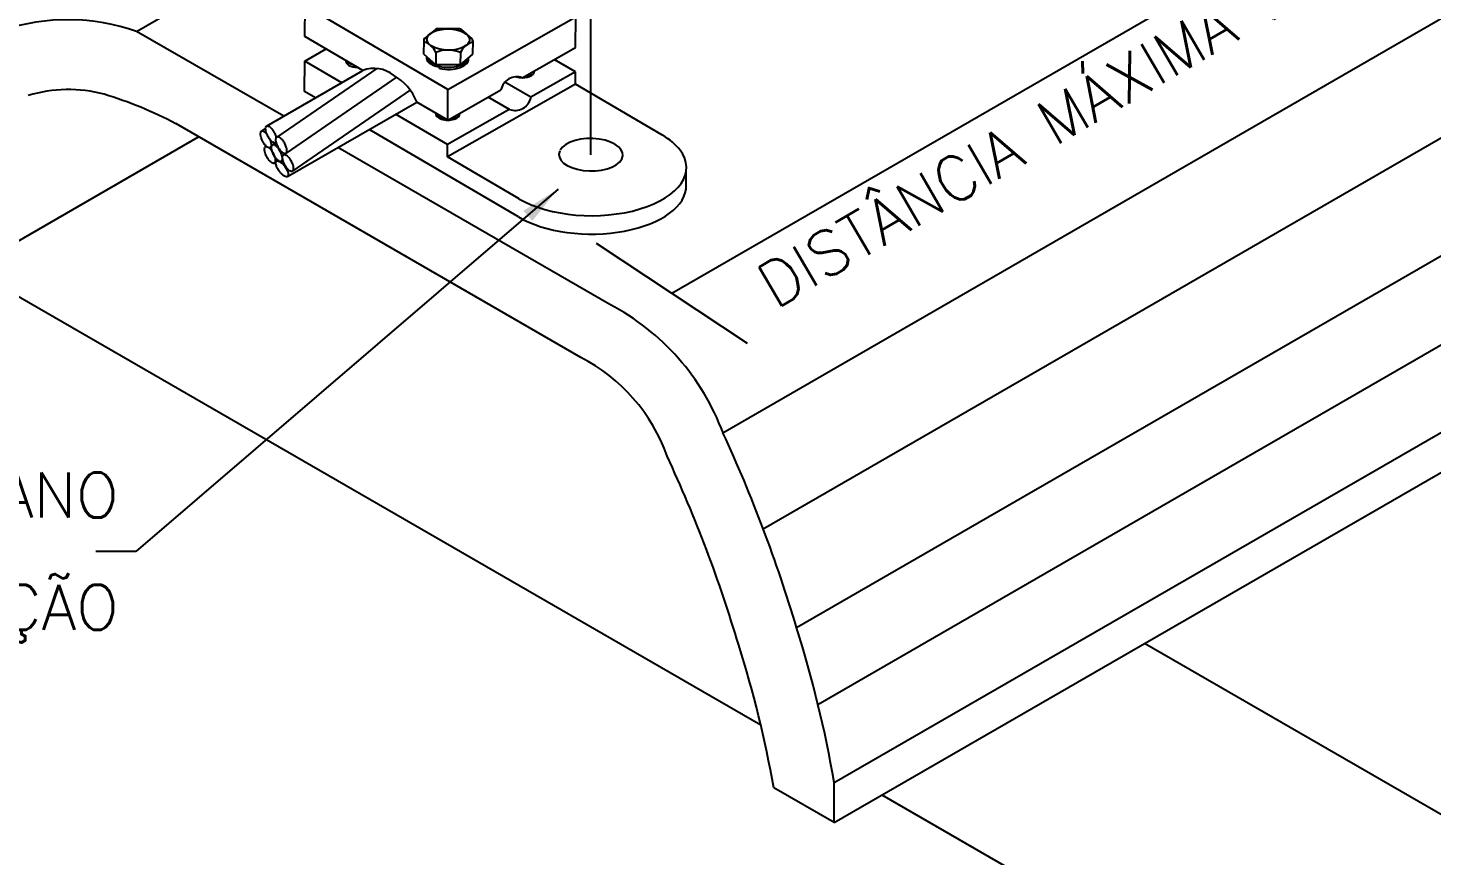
# Model space of a CAD drawing. Header units: millimetres. Extents: x -6398.5 to -6383.7, y -4695 to -4680.2.
# Drawn here: x -6393.34 to -6387.08, y -4688.84 to -4685.15 of the extents above; entities that cross this region are included whole.
import ezdxf
from ezdxf.enums import TextEntityAlignment as Align

# ---------------------------------------------------------------- set-up
doc = ezdxf.new("R2010")
doc.units = ezdxf.units.MM
doc.header["$LTSCALE"] = 10
doc.linetypes.add('DASHDOT', pattern=[1, 0.5, -0.25, 0, -0.25])
doc.layers.add('Termotécnica', color=7, linetype='Continuous')
doc.styles.add('r80', font='romans.shx')

msp = doc.modelspace()

# ---------------------------------------------------------------- linework, layer by layer
at = {"layer": 'Termotécnica', "color": 1, "ltscale": 30}
for p, q in [((-6392.8521, -4685.1643), (-6390.9249, -4684.0516)), ((-6390.241, -4686.9533), (-6385.8938, -4684.4434)), ((-6390.0615, -4687.3809), (-6385.7143, -4684.8711)), ((-6391.7827, -4685.3299), (-6392.2231, -4685.6333)), ((-6389.9135, -4687.8205), (-6385.5662, -4685.3106)), ((-6391.695, -4685.3677), (-6392.1864, -4685.7062)), ((-6391.6332, -4685.4251), (-6392.1603, -4685.7882)), ((-6389.818, -4688.1627), (-6385.4708, -4685.6528)), ((-6389.7457, -4688.5104), (-6385.3985, -4686.0006))]:
    msp.add_line(p, q, dxfattribs=at)
at = {"layer": 'Termotécnica', "color": 1}
for p, q in [((-6390.4692, -4686.3307), (-6386.7321, -4684.1731)), ((-6390.8053, -4686.1083), (-6390.1331, -4686.5531))]:
    msp.add_line(p, q, dxfattribs=at)
at = {"layer": 'Termotécnica', "color": 1, "linetype": 'DASHDOT'}
msp.add_line((-6390.8295, -4685.714), (-6390.8295, -4684.7441), dxfattribs=at)
at = {"layer": 'Termotécnica', "color": 2}
for p, q in [((-6392.1029, -4685.1872), (-6392.102, -4685.0507)), ((-6391.466, -4685.4233), (-6392.102, -4685.0507)), ((-6391.522, -4685.1553), (-6391.57, -4685.1964)), ((-6391.4138, -4685.1534), (-6391.5148, -4685.1527)), ((-6391.466, -4685.4233), (-6390.8965, -4685.0993)), ((-6391.4067, -4685.1561), (-6391.3592, -4685.1977)), ((-6390.8974, -4685.2358), (-6390.8965, -4685.0993)), ((-6391.8443, -4685.3387), (-6392.1029, -4685.1872)), ((-6391.5738, -4685.2046), (-6391.5742, -4685.2651)), ((-6391.3554, -4685.206), (-6391.3558, -4685.2665)), ((-6392.1036, -4685.2964), (-6392.0087, -4685.2424)), ((-6391.5742, -4685.2651), (-6391.5199, -4685.3128)), ((-6391.5196, -4685.2581), (-6391.5199, -4685.3128)), ((-6391.4104, -4685.2588), (-6391.4108, -4685.3135)), ((-6391.3558, -4685.2665), (-6391.4108, -4685.3135)), ((-6391.1347, -4685.3708), (-6390.8974, -4685.2358)), ((-6392.1045, -4685.4329), (-6392.1036, -4685.2964)), ((-6391.9385, -4685.3931), (-6392.1036, -4685.2964)), ((-6391.4108, -4685.3135), (-6391.5199, -4685.3128)), ((-6391.5062, -4685.3222), (-6391.5019, -4685.3129)), ((-6391.5062, -4685.3222), (-6391.5062, -4685.313)), ((-6391.5034, -4685.3203), (-6391.4999, -4685.3129)), ((-6391.5034, -4685.3295), (-6391.5034, -4685.3203)), ((-6390.8981, -4685.345), (-6391.0966, -4685.4579)), ((-6391.0818, -4685.3466), (-6391.0869, -4685.3436)), ((-6390.8981, -4685.345), (-6390.9923, -4685.2898)), ((-6390.8985, -4685.3996), (-6390.8981, -4685.345)), ((-6390.8985, -4685.3996), (-6391.468, -4685.7236)), ((-6391.0966, -4685.4579), (-6391.2121, -4685.3902)), ((-6390.5127, -4685.6256), (-6390.8985, -4685.3996)), ((-6392.0563, -4685.4611), (-6392.1045, -4685.4329)), ((-6391.4669, -4685.5598), (-6391.466, -4685.4233)), ((-6391.4669, -4685.5598), (-6391.2296, -4685.4248)), ((-6391.1921, -4685.5123), (-6391.2863, -4685.4571)), ((-6391.4676, -4685.669), (-6391.6991, -4685.5334)), ((-6391.4669, -4685.5598), (-6391.6049, -4685.479)), ((-6391.1904, -4685.5113), (-6391.4676, -4685.669)), ((-6391.5058, -4685.5435), (-6391.5124, -4685.5457)), ((-6391.4283, -4685.5378), (-6391.4196, -4685.5452)), ((-6391.423, -4685.5463), (-6391.4216, -4685.5471)), ((-6391.1521, -4685.9909), (-6391.8135, -4685.6033)), ((-6391.1521, -4685.9909), (-6391.8135, -4685.6033)), ((-6391.468, -4685.7236), (-6391.4676, -4685.669)), ((-6391.149, -4685.9105), (-6391.468, -4685.7236)), ((-6390.4049, -4685.8498), (-6390.4054, -4685.7796))]:
    msp.add_line(p, q, dxfattribs=at)
at = {"layer": 'Termotécnica', "color": 3, "ltscale": 30}
for p, q in [((-6392.1972, -4685.5424), (-6392.8521, -4685.1643)), ((-6390.8743, -4686.617), (-6392.6781, -4685.5755)), ((-6393.8067, -4686.3446), (-6392.5764, -4685.6343)), ((-6390.7448, -4686.381), (-6391.956, -4685.6817)), ((-6389.7457, -4688.6893), (-6385.3985, -4686.1794)), ((-6389.7457, -4688.6893), (-6390.0148, -4688.5339)), ((-6389.7457, -4688.6893), (-6389.7457, -4688.5104))]:
    msp.add_line(p, q, dxfattribs=at)
at = {"layer": 'Termotécnica', "color": 2, "ltscale": 30}
for p, q in [((-6392.274, -4685.5868), (-6391.8443, -4685.3387)), ((-6392.1798, -4685.8109), (-6391.6049, -4685.479)), ((-6392.2961, -4685.6083), (-6392.2776, -4685.5977)), ((-6392.2471, -4685.6693), (-6392.2302, -4685.6596)), ((-6392.257, -4685.6823), (-6392.2516, -4685.6792)), ((-6392.1983, -4685.7138), (-6392.1884, -4685.7081)), ((-6392.2393, -4685.7517), (-6392.2315, -4685.7472)), ((-6392.2223, -4685.7419), (-6392.2205, -4685.7409)), ((-6392.2077, -4685.7432), (-6392.2003, -4685.7389)), ((-6392.2038, -4685.7312), (-6392.202, -4685.7302)), ((-6390.9756, -4685.8666), (-6392.8563, -4687.4819)), ((-6390.0727, -4688.2548), (-6393.5939, -4686.2218)), ((-6392.8563, -4687.4819), (-6393.0343, -4687.4819)), ((-6385.9421, -4689.2895), (-6388.3638, -4687.8914)), ((-6387.1113, -4689.9645), (-6389.5329, -4688.5664))]:
    msp.add_line(p, q, dxfattribs=at)
for points in [[(-6392.2344, -4685.6605, -0.207457), (-6392.24, -4685.6608, -0.095933), (-6392.2502, -4685.6548, -0.052726), (-6392.259, -4685.6453, -0.039847), (-6392.2681, -4685.6307, -0.039847), (-6392.2747, -4685.6149, -0.052726), (-6392.2775, -4685.6023, -0.095933), (-6392.2765, -4685.5905, -0.207457), (-6392.2729, -4685.5861, -0.207457), (-6392.2673, -4685.5857, -0.095933), (-6392.2571, -4685.5917, -0.052726), (-6392.2483, -4685.6013, -0.039847), (-6392.2392, -4685.6158, -0.039847), (-6392.2326, -4685.6316, -0.027092), (-6392.2308, -4685.6381, -0.095933)], [(-6392.2577, -4685.6828, -0.207457), (-6392.2634, -4685.6832, -0.095933), (-6392.2736, -4685.6772, -0.052726), (-6392.2823, -4685.6676, -0.039847), (-6392.2914, -4685.6531, -0.039847), (-6392.298, -4685.6373, -0.052726), (-6392.3008, -4685.6246, -0.095933), (-6392.2998, -4685.6128, -0.207457), (-6392.2962, -4685.6084, -0.207457), (-6392.2906, -4685.608, -0.095933), (-6392.2804, -4685.614, -0.052726), (-6392.2716, -4685.6236, -0.001764), (-6392.2712, -4685.6242, -0.039847)], [(-6392.2595, -4685.6447, -0.023019), (-6392.2559, -4685.6539, -0.052726), (-6392.2532, -4685.6666, -0.095933), (-6392.2542, -4685.6784, -0.207457), (-6392.2577, -4685.6828, -0.207457)], [(-6392.2309, -4685.6564, -0.1939), (-6392.2344, -4685.6605, -0.207457)], [(-6392.2393, -4685.7517, -0.207457), (-6392.2449, -4685.7521, -0.095933), (-6392.2551, -4685.7461, -0.052726), (-6392.2639, -4685.7366, -0.039847), (-6392.273, -4685.722, -0.039847), (-6392.2796, -4685.7062, -0.052726), (-6392.2823, -4685.6935, -0.095933), (-6392.2814, -4685.6818, -0.207457), (-6392.2778, -4685.6774, -0.130458), (-6392.2742, -4685.6766, -0.095933)], [(-6392.2613, -4685.6836, -0.049151), (-6392.2532, -4685.6925, -0.039847), (-6392.2441, -4685.7071, -0.039847), (-6392.2375, -4685.7229, -0.052726), (-6392.2347, -4685.7356, -0.095933), (-6392.2357, -4685.7473, -0.207457), (-6392.2393, -4685.7517, -0.207457)]]:
    msp.add_lwpolyline(points, format="xyb", dxfattribs=at)
for points in [[(-6392.1889, -4685.7084, -0.207457), (-6392.1945, -4685.7088, -0.095933), (-6392.2047, -4685.7028, -0.052726), (-6392.2135, -4685.6932, -0.039847), (-6392.2225, -4685.6787, -0.039847), (-6392.2292, -4685.6629, -0.052726), (-6392.2319, -4685.6502, -0.095933), (-6392.2309, -4685.6384, -0.207457), (-6392.2274, -4685.634, -0.207457), (-6392.2217, -4685.6336, -0.095933), (-6392.2115, -4685.6396, -0.052726), (-6392.2028, -4685.6492, -0.039847), (-6392.1937, -4685.6637, -0.039847), (-6392.1871, -4685.6795, -0.052726), (-6392.1843, -4685.6922, -0.095933), (-6392.1853, -4685.704, -0.207457)], [(-6392.2085, -4685.7436, -0.207457), (-6392.2141, -4685.744, -0.095933), (-6392.2243, -4685.738, -0.052726), (-6392.2331, -4685.7285, -0.039847), (-6392.2422, -4685.7139, -0.039847), (-6392.2488, -4685.6981, -0.052726), (-6392.2516, -4685.6854, -0.095933), (-6392.2506, -4685.6737, -0.207457), (-6392.247, -4685.6693, -0.207457), (-6392.2414, -4685.6689, -0.095933), (-6392.2312, -4685.6749, -0.052726), (-6392.2224, -4685.6844, -0.039847), (-6392.2133, -4685.699, -0.039847), (-6392.2067, -4685.7148, -0.052726), (-6392.2039, -4685.7275, -0.095933), (-6392.2049, -4685.7393, -0.207457)], [(-6392.159, -4685.7877, -0.207457), (-6392.1647, -4685.7881, -0.095933), (-6392.1748, -4685.7821, -0.052726), (-6392.1836, -4685.7725, -0.039847), (-6392.1927, -4685.758, -0.039847), (-6392.1993, -4685.7422, -0.052726), (-6392.2021, -4685.7295, -0.095933), (-6392.2011, -4685.7177, -0.207457), (-6392.1975, -4685.7134, -0.207457), (-6392.1919, -4685.713, -0.095933), (-6392.1817, -4685.719, -0.052726), (-6392.1729, -4685.7285, -0.039847), (-6392.1638, -4685.7431, -0.039847), (-6392.1572, -4685.7589, -0.052726), (-6392.1545, -4685.7715, -0.095933), (-6392.1554, -4685.7833, -0.207457)], [(-6392.1798, -4685.8109, -0.207457), (-6392.1853, -4685.8121, -0.095933), (-6392.1963, -4685.8076, -0.052726), (-6392.2063, -4685.7994, -0.039847), (-6392.2174, -4685.7864, -0.039847), (-6392.2263, -4685.7717, -0.052726), (-6392.2309, -4685.7596, -0.095933), (-6392.2316, -4685.7478, -0.207457), (-6392.2287, -4685.7429, -0.207457), (-6392.2232, -4685.7417, -0.095933), (-6392.2122, -4685.7462, -0.052726), (-6392.2022, -4685.7543, -0.039847), (-6392.1911, -4685.7674, -0.039847), (-6392.1822, -4685.7821, -0.052726), (-6392.1776, -4685.7942, -0.095933), (-6392.1769, -4685.806, -0.207457)]]:
    msp.add_lwpolyline(points, format="xyb", close=True, dxfattribs=at)
at = {"layer": 'Termotécnica', "color": 3, "ltscale": 30}
for centre, radius, start, end in [((-6393.1565, -4686.0344), 0.9218, 70.71873, 108.44721), ((-6393.1559, -4686.038), 0.6147, 74.95114, 106.99612), ((-6393.5317, -4687.1955), 1.8311, 62.21371, 72.99748), ((-6391.2393, -4687.3242), 1.065, 20.38367, 62.33148), ((-6391.2393, -4687.3242), 0.7959, 19.67584, 62.6971), ((-6396.0508, -4689.6431), 6.4022, 16.54004, 24.84366), ((-6396.0508, -4689.6431), 6.1331, 16.51869, 24.94765), ((-6394.9624, -4689.4135), 5.2942, 9.8206, 17.51084), ((-6394.9624, -4689.4135), 5.0251, 10.08082, 17.53677)]:
    msp.add_arc(centre, radius, start, end, dxfattribs=at)
at = {"layer": 'Termotécnica', "color": 2}
for centre, radius, start, end in [((-6391.5149, -4685.1636), 0.0109, 89.6333, 130.51787), ((-6391.4139, -4685.1643), 0.0109, 48.74977, 89.6333), ((-6391.5969, -4685.2916), 0.0843, 23.44405, 74.13428), ((-6391.5629, -4685.2047), 0.0109, 130.51787, 179.6333), ((-6391.3333, -4685.2936), 0.0846, 105.21508, 155.73978), ((-6391.3664, -4685.2059), 0.0109, 359.6333, 48.74977), ((-6391.4658, -4685.3935), 0.1457, 67.63023, 111.6581), ((-6391.1588, -4685.4389), 0.0722, 70.52669, 168.73991), ((-6391.1675, -4685.4443), 0.0722, 250.10205, 348.31526)]:
    msp.add_arc(centre, radius, start, end, dxfattribs=at)
at = {"layer": 'Termotécnica', "color": 2, "ltscale": 30}
for centre, radius, start, end in [((-6391.7945, -4685.4677), 0.1383, 51.16501, 111.08494), ((-6391.8235, -4685.5641), 0.2346, 21.28181, 60.46544)]:
    msp.add_arc(centre, radius, start, end, dxfattribs=at)
at = {"layer": 'Termotécnica', "color": 2}
msp.add_ellipse((-6391.4646, -4685.2008), major_axis=(0.0948, -0.0006), ratio=0.500279, dxfattribs=at)
for centre, major_axis, ratio, start_param, end_param in [((-6391.4657, -4685.2839), (0.0963, -0.0006), 0.440757, 3.023327, 4.28105), ((-6391.4657, -4685.2747), (0.0963, -0.0006), 0.440757, 3.185665, 4.034466), ((-6391.4657, -4685.2784), (0.0922, -0.0006), 0.499695, 4.294745, 6.217726), ((-6391.4658, -4685.2876), (0.0922, -0.0006), 0.499695, -1.988379, 0.104156), ((-6391.8672, -4685.2979), (-0.0532, 0.0003), 0.509483, -0.118043, 1.57078), ((-6391.8669, -4685.2987), (0.055, -0.0049), 0.279135, 3.405042, 4.237334), ((-6391.1345, -4685.3435), (0.0532, -0.0003), 0.509483, -1.562269, 0.112399), ((-6391.1345, -4685.3435), (0.0532, -0.0003), 0.509483, 4.183504, 4.699901), ((-6391.1345, -4685.3435), (0.055, -0.0049), 0.279135, 5.102173, 5.824162), ((-6391.4667, -4685.5325), (0.0532, -0.0003), 0.509483, -3.260657, 0.118762), ((-6391.4619, -4685.5409), (0.0545, -0.0087), 0.279135, 3.066812, 4.485611), ((-6391.4665, -4685.5333), (0.055, -0.0049), 0.279135, 5.072348, 5.757449), ((-6390.8295, -4685.714), (0.1419, -0.0009), 0.509483, -3.377097, 2.871259), ((-6390.8299, -4685.7686), (0.4256, -0.0027), 0.509483, 0.365247, 0.732945), ((-6390.8299, -4685.7686), (0.4256, -0.0027), 0.509483, -2.420558, 0.36715), ((-6390.8304, -4685.8505), (0.4256, -0.0027), 0.509483, -2.424519, 0.015985)]:
    msp.add_ellipse(centre, major_axis=major_axis, ratio=ratio, start_param=start_param, end_param=end_param, dxfattribs=at)
at = {"layer": 'Termotécnica', "color": 2, "ltscale": 30}
msp.add_solid([(-6391.1301, -4685.9639), (-6391.0902, -4686.0088), (-6390.9756, -4685.8666)], dxfattribs=at)

# ---------------------------------------------------------------- texts
at = {"layer": 'Termotécnica', "color": 2, "style": 'r80'}
msp.add_text('DISTÂNCIA MÁXIMA DE 1m', height=0.2, rotation=30.23539, dxfattribs=at).set_placement((-6390.0093, -4686.4043))
at = {"layer": 'Termotécnica', "color": 2, "ltscale": 30, "style": 'r80'}
for s, p in [('APLICAR POLIURETANO', (-6392.9329, -4687.3301)), ('PARA MELHORAR A VEDAÇÃO', (-6392.9323, -4687.8299))]:
    msp.add_text(s, height=0.2, dxfattribs=at).set_placement(p, align=Align.RIGHT)

doc.saveas('drawing.dxf')
